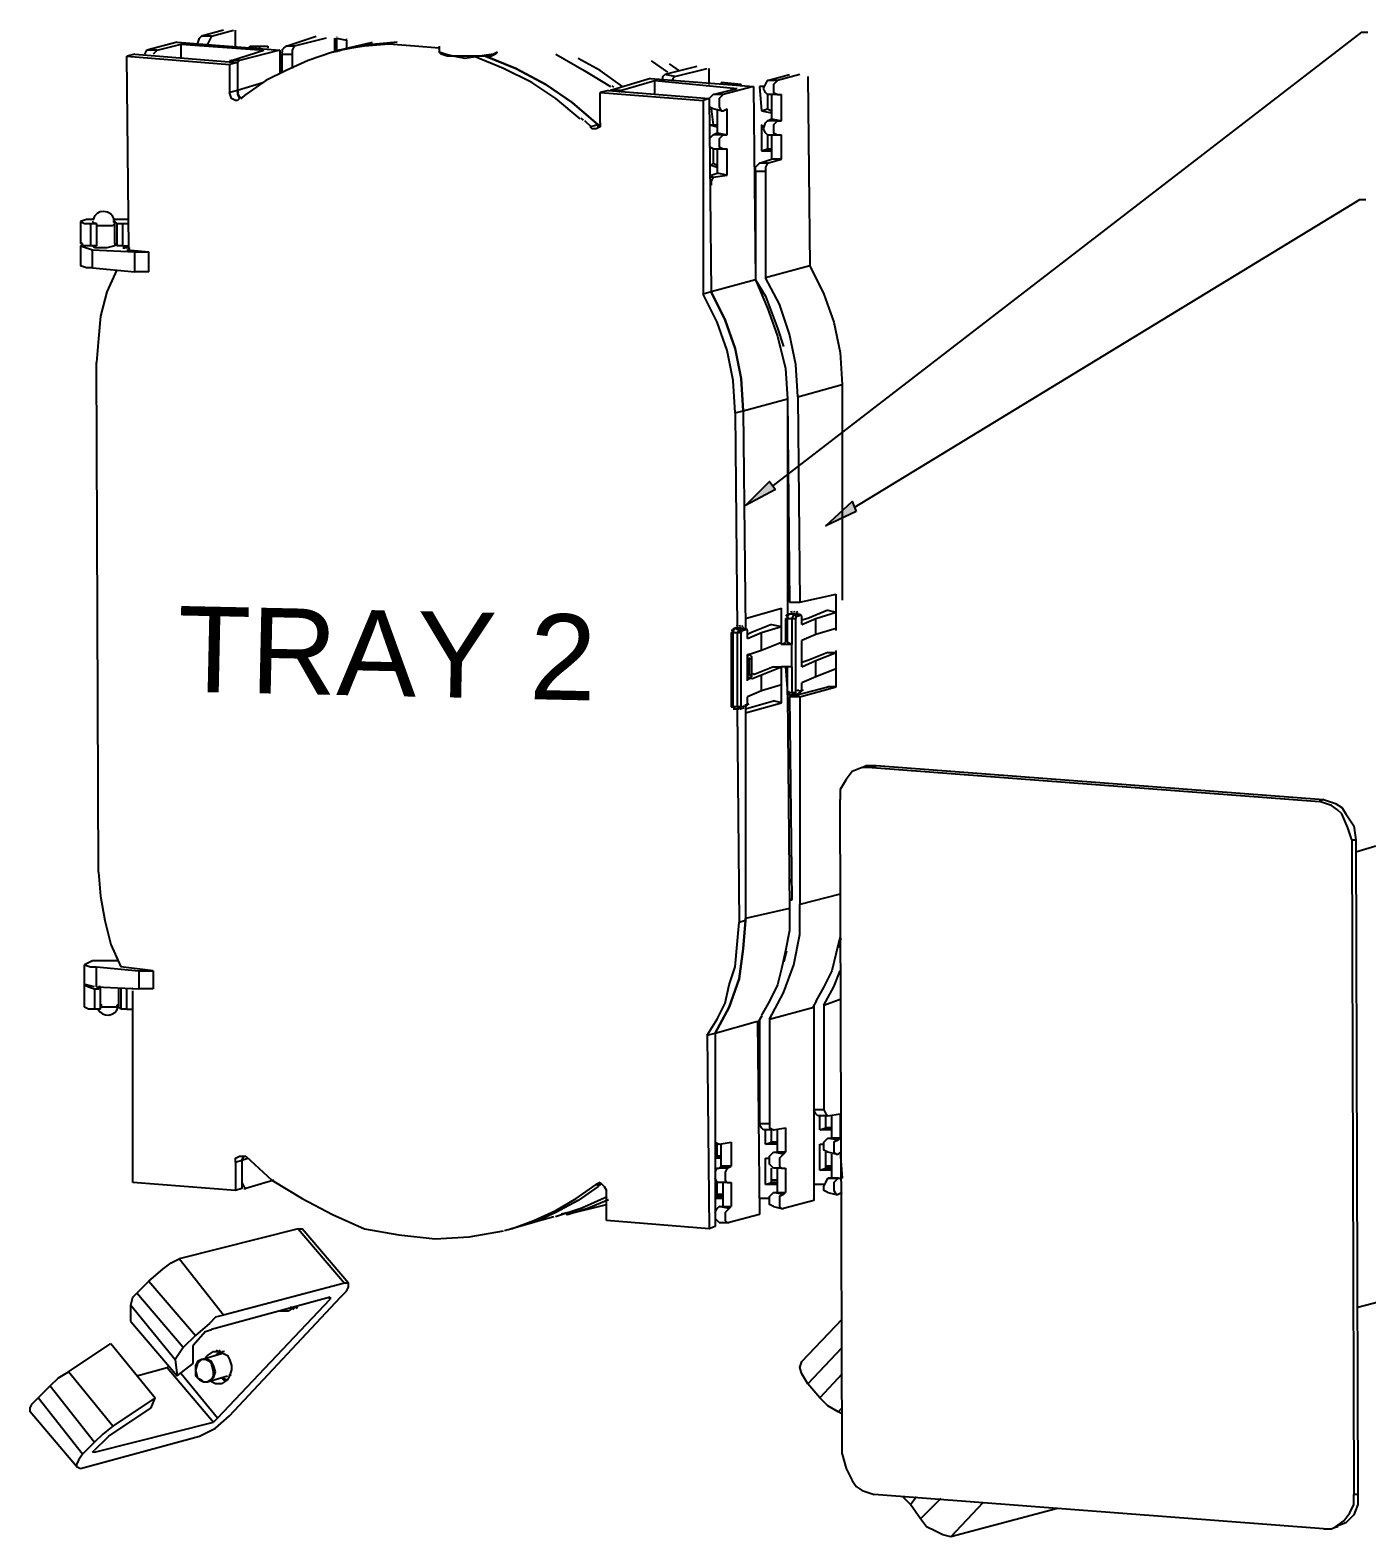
# Model space of a CAD drawing. Header units: metres. Extents: x 13679654 to 13688052, y 67972 to 70803.
# Drawn here: x 13684850.1 to 13684914.3, y 70575.9 to 70648.3 of the extents above; entities that cross this region are included whole.
import ezdxf

# ---------------------------------------------------------------- set-up
doc = ezdxf.new("R2010")
doc.units = ezdxf.units.M
doc.header["$MEASUREMENT"] = 0
doc.layers.add('FDT STRUCTURE', color=7, linetype='Continuous')
doc.styles.get("Standard").update_dxf_attribs({"font": 'arial.ttf'})

msp = doc.modelspace()

# ---------------------------------------------------------------- hatches: boundary and pattern name
at = {"layer": 'FDT STRUCTURE'}
h = msp.add_hatch(color=1, dxfattribs=at)
h.dxf.hatch_style = 2
h.paths.add_polyline_path([(13684885.909, 70626.204), (13684884.458, 70625.43), (13684885.619, 70626.591)])
h = msp.add_hatch(color=3, dxfattribs=at)
h.dxf.hatch_style = 2
h.paths.add_polyline_path([(13684889.779, 70625.139), (13684888.328, 70624.462), (13684889.586, 70625.623)])

# ---------------------------------------------------------------- linework, layer by layer
for points in [[(13684858.14, 70647.587), (13684858.237, 70647.877), (13684858.334, 70647.974)], [(13684859.398, 70648.264), (13684858.334, 70647.974)], [(13684858.818, 70647.974), (13684858.334, 70647.974)], [(13684858.818, 70647.974), (13684858.721, 70647.78), (13684858.624, 70647.587)], [(13684858.818, 70647.974), (13684859.882, 70648.264)], [(13684859.979, 70647.49), (13684859.979, 70648.264)], [(13684862.398, 70647.49), (13684863.849, 70647.974)], [(13684864.333, 70647.877), (13684862.785, 70647.49)], [(13684864.72, 70647.877), (13684864.72, 70647.2)], [(13684864.817, 70647.946), (13684864.816, 70647.921)], [(13684864.816, 70647.877), (13684865.3, 70647.78)], [(13684864.816, 70647.877), (13684864.816, 70647.2)], [(13684865.3, 70647.849), (13684865.3, 70647.825)], [(13684865.3, 70647.78), (13684865.3, 70647.393)], [(13684855.141, 70647.103), (13684854.754, 70647.006)], [(13684855.141, 70647.103), (13684860.075, 70646.716)], [(13684855.625, 70647.103), (13684855.721, 70647.296)], [(13684857.173, 70647.683), (13684855.721, 70647.296)], [(13684856.205, 70647.296), (13684855.721, 70647.296)], [(13684856.205, 70647.296), (13684856.109, 70647.2), (13684856.012, 70647.103)], [(13684856.205, 70647.296), (13684857.366, 70647.587)], [(13684857.173, 70647.683), (13684862.107, 70647.296)], [(13684857.366, 70646.909), (13684857.366, 70647.587)], [(13684857.366, 70647.587), (13684861.333, 70647.296)], [(13684859.785, 70646.812), (13684861.333, 70647.296)], [(13684862.107, 70647.296), (13684860.172, 70646.812)], [(13684864.623, 70647.2), (13684863.462, 70646.812), (13684862.398, 70646.329), (13684861.43, 70645.845), (13684860.462, 70645.168)], [(13684860.656, 70647.49), (13684861.527, 70647.49)], [(13684860.656, 70647.393), (13684860.656, 70647.49)], [(13684860.946, 70647.393), (13684860.946, 70647.49)], [(13684861.14, 70647.393), (13684861.14, 70647.49)], [(13684861.527, 70647.49), (13684861.527, 70647.393)], [(13684862.107, 70647.296), (13684862.107, 70646.232)], [(13684862.204, 70647.296), (13684862.301, 70647.393), (13684862.398, 70647.49)], [(13684862.217, 70647.288), (13684862.204, 70647.147)], [(13684862.204, 70647.103), (13684862.688, 70647.103)], [(13684862.204, 70647.103), (13684862.204, 70646.232)], [(13684862.785, 70647.49), (13684862.398, 70647.49)], [(13684862.785, 70647.49), (13684862.688, 70647.296), (13684862.688, 70647.103)], [(13684862.688, 70647.103), (13684862.688, 70646.425)], [(13684864.964, 70647.295), (13684864.612, 70647.196)], [(13684865.025, 70647.285), (13684864.673, 70647.198)], [(13684864.913, 70647.296), (13684866.558, 70647.683)], [(13684869.751, 70647.393), (13684868.59, 70647.49), (13684867.332, 70647.587), (13684866.171, 70647.49), (13684864.913, 70647.296)], [(13684867.645, 70647.676), (13684866.334, 70647.557), (13684865.045, 70647.294)], [(13684867.744, 70647.679), (13684866.384, 70647.564), (13684865.046, 70647.294)], [(13684869.751, 70647.49), (13684869.751, 70647.2)], [(13684869.848, 70647.103), (13684869.751, 70647.2)], [(13684872.363, 70647.103), (13684871.686, 70647.006), (13684871.009, 70647.006), (13684870.428, 70647.006), (13684870.041, 70647.103), (13684869.751, 70647.2)], [(13684872.267, 70647.006), (13684871.686, 70647.006), (13684871.009, 70646.909), (13684870.428, 70647.006), (13684870.138, 70647.006), (13684869.848, 70647.103)], [(13684872.46, 70647.103), (13684872.267, 70647.006)], [(13684872.557, 70647.2), (13684872.363, 70647.103)], [(13684872.46, 70647.103), (13684872.557, 70647.2)], [(13684875.363, 70647.103), (13684876.717, 70646.329), (13684877.975, 70645.555)], [(13684854.851, 70637.814), (13684854.754, 70647.006)], [(13684854.754, 70647.006), (13684859.688, 70646.619)], [(13684859.688, 70646.812), (13684859.785, 70646.812)], [(13684860.075, 70646.716), (13684859.688, 70646.619)], [(13684859.688, 70646.619), (13684859.688, 70645.264)], [(13684860.172, 70646.812), (13684859.785, 70646.812)], [(13684860.172, 70646.812), (13684860.075, 70646.716)], [(13684860.075, 70646.716), (13684860.075, 70645.361)], [(13684860.075, 70646.716), (13684860.075, 70646.425)], [(13684876.524, 70644.007), (13684875.363, 70644.974), (13684874.202, 70645.748), (13684872.847, 70646.425), (13684871.396, 70647.006)], [(13684871.976, 70647.006), (13684873.428, 70646.425), (13684874.879, 70645.651), (13684876.137, 70644.781), (13684877.395, 70643.716)], [(13684877.395, 70643.716), (13684876.137, 70644.781), (13684874.879, 70645.651), (13684873.428, 70646.425), (13684871.976, 70647.006)], [(13684878.556, 70645.555), (13684877.491, 70646.329), (13684876.427, 70646.909)], [(13684880.739, 70646.24), (13684879.949, 70646.791)], [(13684882.135, 70646.522), (13684880.587, 70646.135)], [(13684881.302, 70646.301), (13684880.822, 70646.647)], [(13684881.071, 70646.038), (13684882.619, 70646.425)], [(13684882.716, 70645.651), (13684882.716, 70646.425)], [(13684861.333, 70645.748), (13684860.075, 70645.361)], [(13684879.91, 70645.942), (13684877.975, 70645.361)], [(13684878.143, 70645.526), (13684878.068, 70645.581)], [(13684878.459, 70645.361), (13684880.104, 70645.845)], [(13684879.91, 70645.942), (13684884.845, 70645.555)], [(13684880.104, 70645.845), (13684884.071, 70645.458)], [(13684880.104, 70645.168), (13684880.104, 70645.845)], [(13684880.491, 70645.845), (13684880.491, 70646.038), (13684880.587, 70646.135)], [(13684881.071, 70646.038), (13684880.587, 70646.135)], [(13684881.071, 70646.038), (13684880.974, 70645.942), (13684880.974, 70645.845)], [(13684884.264, 70645.651), (13684883.297, 70645.748)], [(13684883.297, 70645.748), (13684883.297, 70645.651)], [(13684883.684, 70645.748), (13684883.684, 70645.651)], [(13684884.264, 70645.555), (13684884.264, 70645.651)], [(13684885.328, 70645.458), (13684885.425, 70645.651), (13684885.522, 70645.845)], [(13684885.522, 70645.845), (13684886.586, 70646.135)], [(13684886.006, 70645.845), (13684885.522, 70645.845)], [(13684886.006, 70645.845), (13684885.812, 70645.651), (13684885.812, 70645.458)], [(13684887.07, 70646.135), (13684886.006, 70645.845)], [(13684887.457, 70646.038), (13684887.554, 70636.944)], [(13684860.075, 70645.361), (13684859.688, 70645.264)], [(13684860.075, 70644.877), (13684859.979, 70644.877), (13684859.785, 70644.974), (13684859.688, 70645.264)], [(13684860.075, 70645.361), (13684860.075, 70645.168), (13684860.172, 70644.974)], [(13684860.172, 70645.071), (13684860.075, 70645.264)], [(13684860.172, 70644.974), (13684860.075, 70644.877)], [(13684860.076, 70645.389), (13684860.098, 70645.27)], [(13684860.269, 70644.974), (13684860.172, 70645.071)], [(13684860.483, 70645.183), (13684860.205, 70644.968)], [(13684860.236, 70645.025), (13684860.294, 70644.996)], [(13684877.878, 70645.361), (13684877.491, 70645.264)], [(13684877.491, 70645.264), (13684882.426, 70644.877)], [(13684877.491, 70643.813), (13684877.491, 70645.264)], [(13684877.878, 70645.361), (13684882.716, 70644.974)], [(13684878.459, 70645.361), (13684877.975, 70645.361)], [(13684878.459, 70645.361), (13684878.362, 70645.264)], [(13684882.716, 70644.974), (13684882.426, 70644.877)], [(13684882.426, 70644.877), (13684882.426, 70635.589)], [(13684882.716, 70644.974), (13684882.813, 70645.071)], [(13684882.716, 70644.974), (13684882.813, 70635.686)], [(13684882.813, 70645.071), (13684882.91, 70645.168)], [(13684882.91, 70645.168), (13684884.071, 70645.458)], [(13684883.393, 70645.168), (13684882.91, 70645.168)], [(13684883.393, 70645.168), (13684883.2, 70644.974), (13684883.2, 70644.781)], [(13684884.845, 70645.555), (13684883.393, 70645.168)], [(13684884.845, 70645.555), (13684884.941, 70636.266)], [(13684885.328, 70645.555), (13684885.135, 70645.555)], [(13684885.135, 70645.555), (13684885.232, 70644.394)], [(13684885.522, 70645.168), (13684885.425, 70645.264), (13684885.328, 70645.458)], [(13684886.006, 70645.168), (13684885.522, 70645.168)], [(13684885.522, 70645.168), (13684885.522, 70644.49)], [(13684885.715, 70645.168), (13684885.715, 70644.007)], [(13684885.812, 70645.458), (13684885.812, 70645.264), (13684886.006, 70645.168)], [(13684886.006, 70645.168), (13684886.199, 70645.168)], [(13684886.199, 70643.91), (13684886.199, 70645.168)], [(13684882.91, 70644.49), (13684882.716, 70644.587)], [(13684882.813, 70644.49), (13684882.91, 70643.716)], [(13684883.297, 70644.394), (13684882.91, 70644.49)], [(13684883.103, 70644.49), (13684883.103, 70643.329)], [(13684883.2, 70644.781), (13684883.2, 70644.587), (13684883.297, 70644.394)], [(13684883.297, 70644.394), (13684883.393, 70644.394)], [(13684883.393, 70644.394), (13684883.587, 70644.49)], [(13684883.587, 70643.233), (13684883.587, 70644.49)], [(13684885.232, 70644.394), (13684885.522, 70644.49)], [(13684885.232, 70644.394), (13684885.715, 70644.297)], [(13684885.522, 70644.49), (13684885.715, 70644.394)], [(13684876.683, 70643.932), (13684876.572, 70644.031)], [(13684877.07, 70643.611), (13684876.748, 70643.908)], [(13684877.395, 70643.716), (13684877.007, 70643.62)], [(13684877.298, 70643.523), (13684877.104, 70643.523), (13684877.007, 70643.62)], [(13684877.491, 70643.813), (13684877.491, 70643.62), (13684877.298, 70643.523)], [(13684877.491, 70643.716), (13684877.395, 70643.716)], [(13684877.395, 70643.716), (13684877.395, 70643.62)], [(13684877.395, 70643.62), (13684877.395, 70643.716)], [(13684882.716, 70643.716), (13684882.91, 70643.716)], [(13684882.716, 70643.716), (13684883.103, 70643.62)], [(13684882.91, 70643.716), (13684883.103, 70643.716)], [(13684885.328, 70643.62), (13684885.232, 70643.716)], [(13684885.232, 70643.716), (13684885.232, 70642.459)], [(13684885.328, 70643.523), (13684885.425, 70643.813), (13684885.522, 70643.91)], [(13684885.522, 70643.233), (13684885.425, 70643.329), (13684885.328, 70643.523)], [(13684885.522, 70643.91), (13684885.715, 70644.007)], [(13684886.006, 70643.91), (13684885.522, 70643.91)], [(13684885.715, 70644.007), (13684886.199, 70643.91)], [(13684886.006, 70643.91), (13684885.812, 70643.716), (13684885.812, 70643.523)], [(13684885.812, 70643.523), (13684885.812, 70643.329), (13684886.006, 70643.233)], [(13684886.006, 70643.91), (13684886.199, 70643.91)], [(13684882.716, 70643.039), (13684882.813, 70643.136), (13684882.91, 70643.233)], [(13684882.91, 70643.233), (13684883.103, 70643.329)], [(13684883.393, 70643.233), (13684882.91, 70643.233)], [(13684883.103, 70643.329), (13684883.587, 70643.233)], [(13684883.393, 70643.233), (13684883.2, 70643.039), (13684883.2, 70642.846)], [(13684883.2, 70642.846), (13684883.2, 70642.652), (13684883.393, 70642.555)], [(13684883.393, 70643.233), (13684883.587, 70643.233)], [(13684885.522, 70643.233), (13684886.006, 70643.233)], [(13684885.522, 70643.233), (13684885.522, 70642.555)], [(13684885.715, 70643.233), (13684885.715, 70642.072)], [(13684886.006, 70643.233), (13684886.199, 70643.233)], [(13684886.199, 70642.072), (13684886.199, 70643.233)], [(13684882.91, 70642.555), (13684882.716, 70642.652)], [(13684882.91, 70642.555), (13684883.393, 70642.555)], [(13684882.91, 70642.555), (13684882.91, 70641.878)], [(13684883.103, 70642.555), (13684883.103, 70641.394)], [(13684883.393, 70642.555), (13684883.587, 70642.555)], [(13684883.587, 70641.297), (13684883.587, 70642.555)], [(13684885.135, 70641.878), (13684885.715, 70642.072)], [(13684885.232, 70642.459), (13684885.522, 70642.555)], [(13684885.232, 70642.459), (13684885.715, 70642.459)], [(13684885.522, 70642.555), (13684885.715, 70642.555)], [(13684885.522, 70641.878), (13684886.199, 70642.072)], [(13684886.199, 70642.072), (13684885.715, 70642.072)], [(13684882.813, 70641.781), (13684882.91, 70641.878)], [(13684882.813, 70641.781), (13684883.103, 70641.685)], [(13684882.813, 70641.297), (13684883.103, 70641.394)], [(13684882.91, 70641.878), (13684883.103, 70641.781)], [(13684882.91, 70641.201), (13684883.587, 70641.297)], [(13684883.587, 70641.297), (13684883.103, 70641.394)], [(13684884.941, 70641.491), (13684884.941, 70641.685), (13684885.135, 70641.878)], [(13684884.941, 70641.491), (13684885.425, 70641.491)], [(13684884.941, 70641.491), (13684884.941, 70636.266)], [(13684885.522, 70641.878), (13684885.135, 70641.878)], [(13684885.522, 70641.878), (13684885.425, 70641.685), (13684885.425, 70641.491)], [(13684885.425, 70641.491), (13684885.425, 70636.363)], [(13684882.91, 70641.201), (13684882.813, 70641.201)], [(13684882.91, 70641.201), (13684882.813, 70641.007), (13684882.813, 70640.814)], [(13684853.109, 70639.169), (13684852.819, 70639.169), (13684852.529, 70639.072)], [(13684852.529, 70639.072), (13684852.529, 70638.008)], [(13684852.529, 70639.072), (13684852.722, 70638.975), (13684853.012, 70638.975)], [(13684853.206, 70638.975), (13684853.109, 70639.072)], [(13684853.131, 70639.174), (13684853.122, 70639.141)], [(13684854.157, 70639.156), (13684854.086, 70639.316), (13684853.971, 70639.441), (13684853.823, 70639.524), (13684853.651, 70639.556), (13684853.478, 70639.53), (13684853.326, 70639.453), (13684853.207, 70639.331), (13684853.131, 70639.174)], [(13684854.851, 70639.169), (13684854.077, 70639.169)], [(13684854.077, 70639.072), (13684854.173, 70639.072)], [(13684854.173, 70639.048), (13684854.157, 70639.156)], [(13684854.173, 70638.008), (13684854.173, 70639.072)], [(13684854.173, 70639.072), (13684854.27, 70638.975)], [(13684853.012, 70638.975), (13684853.012, 70637.911)], [(13684853.012, 70638.975), (13684853.303, 70638.975)], [(13684853.303, 70638.975), (13684853.206, 70638.975)], [(13684853.303, 70638.975), (13684853.303, 70637.911)], [(13684853.303, 70638.879), (13684854.077, 70638.879)], [(13684853.322, 70638.891), (13684853.383, 70638.885)], [(13684854.077, 70638.879), (13684854.173, 70638.975)], [(13684854.27, 70638.975), (13684854.27, 70637.911)], [(13684854.27, 70638.975), (13684854.56, 70638.975)], [(13684854.56, 70637.911), (13684854.56, 70638.975)], [(13684854.56, 70638.975), (13684854.851, 70638.975)], [(13684852.625, 70638.008), (13684852.529, 70638.008)], [(13684852.529, 70637.911), (13684852.529, 70636.944)], [(13684852.625, 70637.911), (13684852.529, 70637.911)], [(13684852.529, 70637.911), (13684852.819, 70637.814), (13684853.109, 70637.718)], [(13684852.625, 70637.911), (13684852.625, 70638.008)], [(13684853.012, 70637.911), (13684852.625, 70637.911)], [(13684853.303, 70637.911), (13684853.012, 70637.911)], [(13684853.206, 70637.814), (13684853.109, 70637.911)], [(13684853.109, 70636.847), (13684853.109, 70637.718)], [(13684853.109, 70637.718), (13684855.141, 70637.621)], [(13684853.303, 70637.814), (13684853.206, 70637.814)], [(13684854.173, 70637.911), (13684853.786, 70637.814), (13684853.303, 70637.814)], [(13684853.311, 70637.827), (13684853.383, 70637.821)], [(13684854.173, 70638.008), (13684854.173, 70637.911)], [(13684854.27, 70637.911), (13684854.173, 70638.008)], [(13684854.56, 70637.911), (13684854.27, 70637.911)], [(13684854.56, 70637.911), (13684854.851, 70637.911)], [(13684854.851, 70637.814), (13684854.56, 70637.814)], [(13684854.56, 70637.814), (13684854.657, 70637.814)], [(13684854.657, 70637.911), (13684854.657, 70637.814)], [(13684854.657, 70637.911), (13684854.657, 70637.814)], [(13684854.657, 70637.814), (13684854.657, 70637.911)], [(13684854.754, 70637.718), (13684855.818, 70637.621)], [(13684854.887, 70637.816), (13684854.824, 70637.716)], [(13684855.141, 70637.621), (13684855.818, 70637.621)], [(13684855.141, 70636.653), (13684855.141, 70637.621)], [(13684855.818, 70636.653), (13684855.818, 70637.621)], [(13684853.109, 70636.847), (13684852.819, 70636.847), (13684852.529, 70636.944)], [(13684887.554, 70636.944), (13684885.425, 70636.363)], [(13684887.554, 70636.944), (13684888.231, 70635.589), (13684888.715, 70634.234), (13684889.005, 70632.783), (13684889.102, 70631.235)], [(13684853.109, 70636.847), (13684855.141, 70636.653)], [(13684854.27, 70636.75), (13684853.786, 70635.686), (13684853.496, 70634.525), (13684853.399, 70633.46), (13684853.303, 70632.299)], [(13684855.818, 70636.653), (13684855.141, 70636.653)], [(13684884.941, 70636.266), (13684882.813, 70635.686)], [(13684884.941, 70636.266), (13684885.425, 70635.492), (13684885.715, 70634.718), (13684886.006, 70633.944), (13684886.296, 70633.073)], [(13684884.941, 70636.266), (13684885.522, 70634.912), (13684886.006, 70633.557), (13684886.393, 70632.009), (13684886.489, 70630.558)], [(13684886.973, 70630.654), (13684886.876, 70632.203), (13684886.586, 70633.654), (13684886.102, 70635.105), (13684885.425, 70636.363)], [(13684882.813, 70635.686), (13684882.426, 70635.589)], [(13684883.974, 70629.88), (13684883.877, 70631.429), (13684883.587, 70632.88), (13684883.103, 70634.234), (13684882.426, 70635.589)], [(13684882.813, 70635.686), (13684883.49, 70634.331), (13684883.974, 70632.977), (13684884.264, 70631.525), (13684884.361, 70629.977)], [(13684884.361, 70629.977), (13684884.264, 70631.525), (13684883.974, 70632.977), (13684883.49, 70634.331), (13684882.813, 70635.686)], [(13684853.399, 70607.82), (13684853.303, 70632.299)], [(13684886.582, 70616.442), (13684886.605, 70616.435)], [(13684890.069, 70612.852), (13684889.586, 70612.658), (13684889.295, 70612.271), (13684889.005, 70611.787), (13684889.005, 70611.304)], [(13684890.069, 70612.852), (13684890.263, 70612.948)], [(13684890.553, 70612.852), (13684890.069, 70612.852)], [(13684890.263, 70612.948), (13684890.747, 70612.948)], [(13684890.553, 70612.852), (13684890.747, 70612.948)], [(13684890.553, 70612.852), (13684912.033, 70611.207)], [(13684890.747, 70612.948), (13684912.226, 70611.304)], [(13684889.102, 70579.858), (13684889.005, 70611.304)], [(13684912.226, 70611.304), (13684912.033, 70611.207)], [(13684913.581, 70609.368), (13684913.387, 70609.949), (13684913.097, 70610.626), (13684912.903, 70610.82), (13684912.613, 70611.013), (13684912.323, 70611.11), (13684912.033, 70611.207)], [(13684912.226, 70611.304), (13684912.516, 70611.207), (13684912.807, 70611.11), (13684913.097, 70610.917), (13684913.29, 70610.626), (13684913.677, 70610.046), (13684913.774, 70609.368)], [(13684913.581, 70609.368), (13684913.774, 70609.368)], [(13684913.581, 70609.368), (13684913.677, 70577.923)], [(13684913.774, 70609.368), (13684913.871, 70577.923)], [(13684913.774, 70608.788), (13684914.742, 70609.078)], [(13684853.399, 70607.82), (13684853.496, 70606.659), (13684853.69, 70605.498), (13684853.98, 70604.337), (13684854.464, 70603.273)], [(13684885.619, 70600.757), (13684886.296, 70602.015), (13684886.78, 70603.37), (13684887.07, 70604.821), (13684887.07, 70606.272)], [(13684886.586, 70606.079), (13684886.586, 70605.015), (13684886.393, 70604.047)], [(13684884.458, 70605.498), (13684884.361, 70604.144), (13684884.167, 70602.692), (13684883.684, 70601.338), (13684883.006, 70600.08)], [(13684883.006, 70600.08), (13684883.684, 70601.338), (13684884.167, 70602.692), (13684884.361, 70604.144), (13684884.458, 70605.498)], [(13684883.974, 70603.273), (13684884.071, 70604.337), (13684884.167, 70605.402)], [(13684884.458, 70605.498), (13684884.458, 70605.595)], [(13684889.005, 70604.724), (13684888.812, 70603.95), (13684888.618, 70603.079), (13684888.231, 70602.305), (13684887.844, 70601.628)], [(13684888.942, 70604.208), (13684889.054, 70604.65)], [(13684886.393, 70604.047), (13684886.199, 70603.176), (13684886.006, 70602.402), (13684885.619, 70601.628), (13684885.232, 70600.951)], [(13684886.33, 70603.531), (13684886.456, 70604.039)], [(13684854.367, 70603.563), (13684853.496, 70603.563), (13684853.109, 70603.563), (13684852.916, 70603.466), (13684852.722, 70603.37)], [(13684852.722, 70602.499), (13684852.722, 70603.37)], [(13684852.722, 70603.37), (13684853.012, 70603.273), (13684853.303, 70603.273)], [(13684853.303, 70603.273), (13684855.334, 70603.079)], [(13684853.303, 70602.305), (13684853.303, 70603.273)], [(13684856.012, 70603.079), (13684854.464, 70603.273)], [(13684855.334, 70603.079), (13684856.012, 70603.079)], [(13684855.334, 70603.079), (13684855.334, 70602.209)], [(13684856.012, 70603.079), (13684856.012, 70602.209)], [(13684882.619, 70599.983), (13684883.103, 70600.757), (13684883.49, 70601.531), (13684883.684, 70602.402), (13684883.974, 70603.273)], [(13684888.231, 70601.435), (13684888.715, 70602.305), (13684889.005, 70603.079)], [(13684852.722, 70602.402), (13684852.722, 70602.499)], [(13684852.722, 70601.338), (13684852.722, 70602.402)], [(13684852.819, 70602.402), (13684852.722, 70602.402)], [(13684852.819, 70602.402), (13684852.722, 70602.402)], [(13684852.722, 70602.402), (13684852.916, 70602.305), (13684853.206, 70602.209)], [(13684853.206, 70602.305), (13684852.819, 70602.402)], [(13684853.206, 70602.209), (13684853.206, 70601.241)], [(13684853.206, 70602.209), (13684853.399, 70602.209)], [(13684853.303, 70602.305), (13684855.334, 70602.209)], [(13684853.496, 70602.305), (13684853.399, 70602.305)], [(13684853.399, 70602.209), (13684853.496, 70602.305)], [(13684853.496, 70601.241), (13684853.496, 70602.305)], [(13684854.367, 70601.338), (13684854.367, 70602.209)], [(13684854.464, 70602.209), (13684854.464, 70601.241)], [(13684854.754, 70601.241), (13684854.754, 70602.209)], [(13684855.001, 70602.269), (13684855.028, 70602.221)], [(13684856.012, 70602.209), (13684855.334, 70602.209)], [(13684853.516, 70601.447), (13684853.576, 70601.441)], [(13684854.367, 70601.435), (13684854.27, 70601.435)], [(13684854.27, 70601.435), (13684854.27, 70601.338)], [(13684855.044, 70592.92), (13684855.044, 70602.112)], [(13684887.712, 70601.337), (13684887.882, 70601.616)], [(13684887.747, 70601.435), (13684887.747, 70596.403)], [(13684888.231, 70601.435), (13684889.005, 70601.725)], [(13684888.231, 70601.435), (13684888.231, 70596.403)], [(13684853.206, 70601.241), (13684852.916, 70601.241), (13684852.722, 70601.338)], [(13684853.496, 70601.241), (13684853.206, 70601.241)], [(13684853.36, 70601.242), (13684853.453, 70601.112), (13684853.577, 70601.017), (13684853.724, 70600.963), (13684853.883, 70600.953), (13684854.038, 70600.991), (13684854.173, 70601.072), (13684854.278, 70601.188), (13684854.345, 70601.333)], [(13684854.27, 70601.338), (13684853.496, 70601.338)], [(13684854.367, 70601.338), (13684854.27, 70601.338)], [(13684854.345, 70601.333), (13684854.362, 70601.411)], [(13684854.464, 70601.241), (13684854.367, 70601.338)], [(13684854.56, 70601.241), (13684854.464, 70601.241)], [(13684854.754, 70601.241), (13684854.56, 70601.241)], [(13684854.754, 70601.241), (13684855.044, 70601.241)], [(13684885.1, 70600.66), (13684885.269, 70600.939)], [(13684885.135, 70600.757), (13684885.135, 70595.726)], [(13684885.619, 70600.757), (13684887.747, 70601.338)], [(13684885.619, 70600.757), (13684885.619, 70595.726)], [(13684887.747, 70601.338), (13684887.747, 70592.049)], [(13684882.619, 70599.983), (13684883.006, 70600.08)], [(13684882.619, 70599.983), (13684882.716, 70590.695)], [(13684883.006, 70600.08), (13684885.038, 70600.661)], [(13684883.006, 70600.08), (13684883.006, 70590.792)], [(13684885.038, 70600.661), (13684885.135, 70591.372)], [(13684888.231, 70596.403), (13684887.747, 70596.403)], [(13684887.941, 70596.113), (13684887.844, 70596.21), (13684887.747, 70596.403)], [(13684888.231, 70596.403), (13684888.328, 70596.21), (13684888.425, 70596.113)], [(13684885.619, 70595.726), (13684885.135, 70595.726)], [(13684885.328, 70595.436), (13684885.232, 70595.533), (13684885.135, 70595.726)], [(13684885.619, 70595.726), (13684885.619, 70595.533), (13684885.812, 70595.436)], [(13684888.425, 70596.113), (13684887.941, 70596.113)], [(13684888.038, 70595.436), (13684888.038, 70596.113)], [(13684888.328, 70595.533), (13684888.328, 70596.113)], [(13684888.425, 70596.113), (13684889.005, 70596.21)], [(13684888.618, 70595.049), (13684888.618, 70596.113)], [(13684889.005, 70596.21), (13684889.005, 70595.049)], [(13684883.006, 70595.049), (13684883.006, 70594.855), (13684883.2, 70594.759)], [(13684885.812, 70595.436), (13684885.328, 70595.436)], [(13684885.425, 70594.759), (13684885.425, 70595.436)], [(13684885.715, 70594.855), (13684885.715, 70595.436)], [(13684885.812, 70595.436), (13684886.393, 70595.533)], [(13684886.006, 70594.372), (13684886.006, 70595.436)], [(13684886.393, 70595.533), (13684886.393, 70594.372)], [(13684888.038, 70595.436), (13684888.328, 70595.533)], [(13684888.618, 70595.436), (13684888.038, 70595.436)], [(13684888.231, 70594.662), (13684888.231, 70594.855), (13684888.425, 70595.049)], [(13684888.618, 70595.533), (13684888.328, 70595.533)], [(13684888.425, 70595.049), (13684888.618, 70595.049)], [(13684888.908, 70594.952), (13684888.425, 70595.049)], [(13684889.005, 70595.049), (13684888.618, 70595.049)], [(13684888.908, 70594.952), (13684888.715, 70594.855), (13684888.715, 70594.565)], [(13684888.908, 70594.952), (13684889.005, 70595.049)], [(13684883.2, 70594.759), (13684883.006, 70594.759)], [(13684883.103, 70594.178), (13684883.103, 70594.759)], [(13684883.2, 70594.759), (13684883.78, 70594.855)], [(13684883.297, 70593.694), (13684883.297, 70594.759)], [(13684883.78, 70594.855), (13684883.78, 70593.694)], [(13684885.425, 70594.759), (13684885.715, 70594.855)], [(13684886.006, 70594.759), (13684885.425, 70594.759)], [(13684885.619, 70593.985), (13684885.619, 70594.178), (13684885.812, 70594.372)], [(13684886.006, 70594.855), (13684885.715, 70594.855)], [(13684885.812, 70594.372), (13684886.006, 70594.372)], [(13684886.296, 70594.275), (13684885.812, 70594.372)], [(13684886.393, 70594.372), (13684886.006, 70594.372)], [(13684886.296, 70594.275), (13684886.102, 70594.081), (13684886.102, 70593.888)], [(13684886.296, 70594.275), (13684886.393, 70594.372)], [(13684888.038, 70594.759), (13684888.231, 70594.759)], [(13684888.038, 70593.501), (13684888.038, 70594.759)], [(13684888.425, 70594.372), (13684888.231, 70594.468), (13684888.231, 70594.662)], [(13684888.328, 70593.598), (13684888.328, 70594.372)], [(13684888.812, 70594.275), (13684888.425, 70594.372)], [(13684888.618, 70593.114), (13684888.618, 70594.275)], [(13684888.715, 70594.565), (13684888.715, 70594.372), (13684888.812, 70594.275)], [(13684888.812, 70594.275), (13684888.908, 70594.275)], [(13684888.908, 70594.275), (13684889.005, 70594.372)], [(13684889.005, 70594.372), (13684889.102, 70593.114)], [(13684859.979, 70593.888), (13684859.979, 70594.081), (13684860.172, 70594.178)], [(13684859.979, 70593.888), (13684860.269, 70593.985)], [(13684859.979, 70593.888), (13684859.979, 70592.533)], [(13684860.172, 70594.178), (13684860.366, 70594.178), (13684860.462, 70594.178)], [(13684860.366, 70594.178), (13684860.269, 70593.985)], [(13684860.269, 70593.985), (13684860.366, 70594.178)], [(13684860.269, 70593.985), (13684860.559, 70594.081)], [(13684860.269, 70593.985), (13684860.269, 70592.63)], [(13684860.462, 70594.178), (13684861.72, 70593.017), (13684863.172, 70592.146), (13684864.623, 70591.372), (13684866.171, 70590.695), (13684867.816, 70590.405), (13684869.557, 70590.211), (13684871.202, 70590.308), (13684872.847, 70590.598)], [(13684883.006, 70594.081), (13684883.103, 70594.178)], [(13684883.297, 70594.081), (13684883.006, 70594.081)], [(13684883.006, 70593.404), (13684883.103, 70593.598), (13684883.2, 70593.598)], [(13684883.297, 70594.178), (13684883.103, 70594.178)], [(13684883.2, 70593.598), (13684883.297, 70593.694)], [(13684883.587, 70593.598), (13684883.2, 70593.598)], [(13684883.78, 70593.694), (13684883.297, 70593.694)], [(13684883.587, 70593.598), (13684883.49, 70593.404), (13684883.49, 70593.21)], [(13684883.587, 70593.598), (13684883.78, 70593.694)], [(13684885.425, 70594.081), (13684885.619, 70594.081)], [(13684885.425, 70592.823), (13684885.425, 70594.081)], [(13684885.812, 70593.598), (13684885.619, 70593.791), (13684885.619, 70593.985)], [(13684885.715, 70592.92), (13684885.715, 70593.598)], [(13684886.199, 70593.598), (13684885.812, 70593.598)], [(13684886.006, 70592.436), (13684886.006, 70593.598)], [(13684886.102, 70593.888), (13684886.102, 70593.694), (13684886.199, 70593.598)], [(13684886.199, 70593.598), (13684886.296, 70593.598)], [(13684886.296, 70593.598), (13684886.393, 70593.598)], [(13684886.393, 70593.598), (13684886.393, 70592.436)], [(13684888.038, 70593.501), (13684888.328, 70593.598)], [(13684888.618, 70593.501), (13684888.038, 70593.501)], [(13684888.618, 70593.694), (13684888.328, 70593.694)], [(13684888.618, 70593.598), (13684888.328, 70593.598)], [(13684859.979, 70592.533), (13684855.044, 70592.92)], [(13684860.269, 70592.92), (13684860.366, 70592.727)], [(13684861.817, 70593.017), (13684860.462, 70592.63)], [(13684873.234, 70590.695), (13684874.298, 70591.082), (13684875.363, 70591.566), (13684876.33, 70592.146), (13684877.298, 70592.823)], [(13684877.491, 70592.92), (13684877.298, 70592.823)], [(13684877.298, 70592.823), (13684877.395, 70592.823)], [(13684877.381, 70592.716), (13684877.468, 70592.783)], [(13684877.395, 70592.823), (13684877.491, 70592.92)], [(13684877.468, 70592.783), (13684877.571, 70592.862)], [(13684877.491, 70592.92), (13684877.588, 70592.823)], [(13684877.588, 70592.823), (13684877.685, 70592.727), (13684877.782, 70592.533)], [(13684883.103, 70592.92), (13684883.006, 70593.114)], [(13684883.587, 70592.92), (13684883.103, 70592.92)], [(13684883.103, 70592.243), (13684883.103, 70592.92)], [(13684883.393, 70591.759), (13684883.393, 70592.92)], [(13684883.49, 70593.21), (13684883.49, 70593.017), (13684883.587, 70592.92)], [(13684883.587, 70592.92), (13684883.78, 70592.92)], [(13684883.78, 70592.92), (13684883.78, 70591.759)], [(13684885.425, 70592.823), (13684885.715, 70592.92)], [(13684886.006, 70592.823), (13684885.425, 70592.823)], [(13684886.006, 70593.017), (13684885.715, 70593.017)], [(13684886.006, 70592.92), (13684885.715, 70592.92)], [(13684888.231, 70592.823), (13684887.747, 70592.823)], [(13684888.231, 70592.727), (13684888.328, 70592.92), (13684888.425, 70593.114)], [(13684888.425, 70593.114), (13684888.618, 70593.114)], [(13684888.908, 70593.114), (13684888.425, 70593.114)], [(13684888.618, 70593.114), (13684889.102, 70593.114)], [(13684888.908, 70593.114), (13684888.715, 70592.92), (13684888.715, 70592.63)], [(13684888.908, 70593.114), (13684889.102, 70593.114)], [(13684860.269, 70592.63), (13684859.979, 70592.533)], [(13684860.366, 70592.727), (13684860.462, 70592.63)], [(13684860.366, 70592.63), (13684860.462, 70592.63)], [(13684877.395, 70592.727), (13684876.427, 70592.049), (13684875.363, 70591.469), (13684874.298, 70590.985), (13684873.234, 70590.695)], [(13684875.344, 70591.282), (13684876.612, 70591.695), (13684877.826, 70592.247)], [(13684875.921, 70591.378), (13684876.922, 70591.69), (13684877.892, 70592.09)], [(13684877.782, 70591.082), (13684877.782, 70592.533)], [(13684883.006, 70592.243), (13684883.103, 70592.243)], [(13684883.393, 70592.146), (13684883.006, 70592.146)], [(13684883.393, 70592.34), (13684883.103, 70592.34)], [(13684883.393, 70592.243), (13684883.103, 70592.243)], [(13684885.619, 70592.146), (13684885.135, 70592.146)], [(13684885.619, 70592.049), (13684885.619, 70592.243), (13684885.812, 70592.436)], [(13684885.812, 70591.759), (13684885.619, 70591.856), (13684885.619, 70592.049)], [(13684885.812, 70592.436), (13684886.006, 70592.436)], [(13684886.296, 70592.34), (13684885.812, 70592.436)], [(13684886.006, 70592.436), (13684886.393, 70592.436)], [(13684886.296, 70592.34), (13684886.102, 70592.243), (13684886.102, 70591.953)], [(13684886.296, 70592.34), (13684886.393, 70592.436)], [(13684887.747, 70592.049), (13684886.296, 70591.662)], [(13684888.425, 70592.436), (13684888.231, 70592.533), (13684888.231, 70592.727)], [(13684888.425, 70592.436), (13684888.812, 70592.34)], [(13684888.715, 70592.63), (13684888.715, 70592.533), (13684888.812, 70592.34)], [(13684888.812, 70592.34), (13684888.908, 70592.34)], [(13684889.102, 70592.436), (13684888.908, 70592.34)], [(13684875.634, 70591.405), (13684875.893, 70591.47)], [(13684875.846, 70591.372), (13684877.782, 70591.856)], [(13684883.006, 70591.469), (13684883.103, 70591.662), (13684883.2, 70591.759)], [(13684883.2, 70591.759), (13684883.393, 70591.759)], [(13684883.684, 70591.662), (13684883.2, 70591.759)], [(13684883.393, 70591.759), (13684883.78, 70591.759)], [(13684883.684, 70591.662), (13684883.49, 70591.469), (13684883.49, 70591.275)], [(13684883.684, 70591.662), (13684883.78, 70591.759)], [(13684885.135, 70591.372), (13684883.684, 70590.985)], [(13684885.812, 70591.759), (13684886.199, 70591.662)], [(13684886.102, 70591.953), (13684886.102, 70591.759), (13684886.199, 70591.662)], [(13684886.199, 70591.662), (13684886.296, 70591.662)], [(13684862.978, 70590.695), (13684857.27, 70589.244)], [(13684862.978, 70590.695), (13684865.203, 70588.082)], [(13684862.978, 70590.695), (13684863.172, 70590.695)], [(13684865.397, 70588.082), (13684863.172, 70590.695)], [(13684872.893, 70590.6), (13684873.241, 70590.697)], [(13684873.524, 70590.792), (13684875.266, 70591.275)], [(13684882.716, 70590.695), (13684877.782, 70591.082)], [(13684883.006, 70590.792), (13684882.716, 70590.695)], [(13684883.2, 70590.985), (13684883.006, 70591.179)], [(13684883.2, 70590.985), (13684883.587, 70590.985)], [(13684883.49, 70591.275), (13684883.49, 70591.082), (13684883.587, 70590.985)], [(13684883.587, 70590.985), (13684883.684, 70590.985)], [(13684855.818, 70588.179), (13684856.496, 70588.76), (13684856.883, 70589.05), (13684857.27, 70589.244)], [(13684859.398, 70586.534), (13684857.27, 70589.244)], [(13684913.871, 70586.921), (13684920.16, 70588.566)], [(13684855.818, 70588.179), (13684855.238, 70587.599)], [(13684855.818, 70588.179), (13684858.044, 70585.567)], [(13684865.203, 70588.082), (13684859.398, 70586.534)], [(13684865.01, 70587.405), (13684865.3, 70587.695), (13684865.397, 70587.889), (13684865.397, 70588.082)], [(13684865.397, 70588.082), (13684865.203, 70588.082)], [(13684854.947, 70587.018), (13684855.044, 70587.405), (13684855.238, 70587.599)], [(13684854.947, 70587.018), (13684857.076, 70584.406)], [(13684854.947, 70586.244), (13684854.947, 70587.018)], [(13684857.463, 70584.986), (13684855.238, 70587.599)], [(13684864.526, 70587.405), (13684858.818, 70585.857)], [(13684859.108, 70581.6), (13684864.526, 70587.308)], [(13684859.688, 70581.697), (13684865.01, 70587.405)], [(13684864.429, 70587.405), (13684864.526, 70587.308)], [(13684864.526, 70587.405), (13684864.526, 70587.308)], [(13684854.947, 70586.244), (13684857.173, 70583.632)], [(13684859.398, 70586.534), (13684859.011, 70586.438), (13684858.721, 70586.147), (13684858.044, 70585.567)], [(13684862.494, 70586.728), (13684862.301, 70586.728), (13684862.107, 70586.728)], [(13684862.785, 70586.921), (13684862.494, 70586.728)], [(13684862.591, 70586.921), (13684862.785, 70586.921)], [(13684862.591, 70586.921), (13684862.785, 70586.825)], [(13684862.688, 70586.921), (13684862.881, 70586.921)], [(13684862.879, 70586.861), (13684862.948, 70586.947)], [(13684887.167, 70584.309), (13684889.102, 70586.341)], [(13684858.044, 70585.567), (13684857.463, 70584.986)], [(13684858.527, 70585.76), (13684857.947, 70585.083)], [(13684858.527, 70585.76), (13684858.818, 70585.857)], [(13684851.948, 70583.825), (13684853.98, 70585.18)], [(13684853.98, 70585.18), (13684856.109, 70582.567)], [(13684857.463, 70584.986), (13684857.27, 70584.696), (13684857.076, 70584.406)], [(13684857.947, 70584.986), (13684857.947, 70585.083)], [(13684857.947, 70584.212), (13684857.947, 70584.986)], [(13684858.624, 70584.599), (13684858.914, 70584.793)], [(13684858.914, 70584.793), (13684859.108, 70584.793), (13684859.398, 70584.696), (13684859.592, 70584.599), (13684859.688, 70584.406), (13684859.785, 70584.116), (13684859.785, 70583.922), (13684859.688, 70583.632), (13684859.592, 70583.438)], [(13684859.301, 70584.793), (13684859.011, 70584.599)], [(13684859.11, 70584.854), (13684859.046, 70584.774)], [(13684859.233, 70584.845), (13684859.151, 70584.8)], [(13684859.247, 70584.8), (13684859.18, 70584.746)], [(13684859.225, 70584.83), (13684859.181, 70584.788)], [(13684859.451, 70584.793), (13684859.337, 70584.779)], [(13684887.457, 70583.245), (13684889.102, 70584.986)], [(13684856.689, 70584.019), (13684856.786, 70584.116)], [(13684857.076, 70584.406), (13684857.173, 70583.632)], [(13684857.173, 70583.632), (13684857.947, 70584.212)], [(13684858.334, 70584.406), (13684858.14, 70584.212), (13684858.044, 70583.922)], [(13684858.914, 70583.825), (13684858.818, 70584.212), (13684858.721, 70584.309), (13684858.527, 70584.406), (13684858.334, 70584.406), (13684858.14, 70584.309), (13684858.044, 70584.116), (13684858.044, 70583.922)], [(13684858.334, 70584.406), (13684859.301, 70584.696)], [(13684859.011, 70583.825), (13684858.914, 70584.116), (13684858.818, 70584.309), (13684858.624, 70584.406), (13684858.334, 70584.406)], [(13684858.527, 70584.503), (13684858.624, 70584.599)], [(13684859.108, 70584.696), (13684859.011, 70584.599)], [(13684887.457, 70583.245), (13684887.167, 70583.729), (13684887.07, 70584.019), (13684887.167, 70584.309)], [(13684851.077, 70583.148), (13684851.464, 70583.535), (13684851.948, 70583.825)], [(13684854.077, 70581.213), (13684851.948, 70583.825)], [(13684855.238, 70583.632), (13684856.689, 70584.019)], [(13684856.689, 70584.019), (13684858.914, 70581.406)], [(13684859.108, 70581.6), (13684857.366, 70583.729)], [(13684858.044, 70583.922), (13684858.044, 70583.632), (13684858.237, 70583.438), (13684858.431, 70583.342), (13684858.624, 70583.342)], [(13684858.044, 70583.922), (13684858.14, 70583.535), (13684858.334, 70583.438), (13684858.431, 70583.342), (13684858.624, 70583.342), (13684858.818, 70583.438), (13684858.914, 70583.632), (13684858.914, 70583.825)], [(13684858.624, 70583.342), (13684858.914, 70583.535), (13684859.011, 70583.825)], [(13684858.624, 70583.342), (13684859.592, 70583.632)], [(13684859.301, 70583.245), (13684859.011, 70583.245), (13684858.818, 70583.342)], [(13684859.301, 70583.535), (13684859.398, 70583.438)], [(13684859.301, 70583.535), (13684859.592, 70583.438)], [(13684859.592, 70583.438), (13684859.301, 70583.245)], [(13684859.398, 70583.438), (13684859.592, 70583.438)], [(13684859.398, 70583.438), (13684859.592, 70583.438)], [(13684859.654, 70583.646), (13684859.758, 70583.688)], [(13684889.102, 70583.729), (13684888.038, 70582.567)], [(13684851.077, 70583.148), (13684850.497, 70582.567)], [(13684851.077, 70583.148), (13684853.206, 70580.439)], [(13684888.038, 70582.567), (13684887.457, 70583.245)], [(13684850.11, 70581.89), (13684850.11, 70582.084), (13684850.206, 70582.277), (13684850.497, 70582.567)], [(13684852.335, 70579.278), (13684850.11, 70581.89)], [(13684852.625, 70579.858), (13684850.497, 70582.567)], [(13684853.883, 70580.729), (13684855.915, 70582.084)], [(13684856.109, 70582.567), (13684854.077, 70581.213)], [(13684855.915, 70582.084), (13684856.109, 70582.567)], [(13684888.908, 70581.89), (13684888.425, 70582.18), (13684888.038, 70582.567)], [(13684888.908, 70581.89), (13684889.102, 70582.084)], [(13684889.102, 70581.793), (13684888.908, 70581.89)], [(13684853.206, 70579.955), (13684858.914, 70581.406)], [(13684854.077, 70581.213), (13684853.593, 70580.826), (13684853.206, 70580.439)], [(13684858.237, 70580.729), (13684858.624, 70580.923), (13684859.011, 70581.116), (13684859.688, 70581.697)], [(13684859.108, 70581.6), (13684858.914, 70581.406)], [(13684852.529, 70579.181), (13684858.237, 70580.729)], [(13684853.786, 70580.632), (13684853.206, 70580.052)], [(13684853.786, 70580.632), (13684853.883, 70580.729)], [(13684852.625, 70579.858), (13684852.432, 70579.568), (13684852.335, 70579.375), (13684852.335, 70579.278)], [(13684853.206, 70580.439), (13684852.625, 70579.858)], [(13684853.109, 70579.955), (13684853.206, 70580.052)], [(13684853.206, 70579.955), (13684853.109, 70579.955)], [(13684853.206, 70579.955), (13684853.109, 70579.955)], [(13684889.102, 70579.858), (13684889.295, 70579.181), (13684889.586, 70578.601), (13684889.779, 70578.31), (13684890.069, 70578.117), (13684890.36, 70578.02), (13684890.65, 70577.923)], [(13684852.335, 70579.278), (13684852.529, 70579.181)], [(13684912.226, 70576.278), (13684890.65, 70577.923)], [(13684892.391, 70577.44), (13684892.004, 70577.827)], [(13684892.391, 70577.44), (13684892.682, 70577.827)], [(13684893.843, 70577.73), (13684892.875, 70576.762)], [(13684913.871, 70577.923), (13684913.871, 70577.44), (13684913.677, 70576.956), (13684913.29, 70576.569), (13684912.807, 70576.375)], [(13684912.807, 70576.375), (13684913.194, 70576.665), (13684913.484, 70577.052), (13684913.677, 70577.44), (13684913.677, 70577.923)], [(13684913.871, 70577.923), (13684913.677, 70577.923)], [(13684892.875, 70576.762), (13684892.391, 70577.44)], [(13684894.327, 70575.891), (13684895.875, 70577.536)], [(13684899.455, 70577.246), (13684894.327, 70575.891)], [(13684894.327, 70575.891), (13684893.94, 70575.988), (13684893.553, 70576.182), (13684893.165, 70576.375), (13684892.875, 70576.762)], [(13684912.226, 70576.278), (13684912.613, 70576.278)], [(13684912.613, 70576.278), (13684912.807, 70576.375)], [(13684912.705, 70576.322), (13684912.908, 70576.394)]]:
    msp.add_lwpolyline(points, dxfattribs=at)
at = {"layer": 'FDT STRUCTURE', "color": 1}
for points in [[(13684885.812, 70626.397), (13684914.064, 70648.167), (13684914.355, 70648.167)], [(13684884.361, 70629.977), (13684886.489, 70630.558)], [(13684886.489, 70630.558), (13684886.489, 70620.205)], [(13684883.974, 70629.88), (13684884.361, 70629.977)], [(13684883.974, 70629.88), (13684884.071, 70619.528)], [(13684884.361, 70629.977), (13684884.458, 70619.528)], [(13684884.458, 70620.011), (13684886.199, 70620.495)], [(13684886.199, 70618.754), (13684886.199, 70620.495)], [(13684883.877, 70619.528), (13684883.974, 70619.528)], [(13684883.877, 70619.528), (13684883.877, 70619.431)], [(13684883.877, 70619.431), (13684883.974, 70619.528)], [(13684883.947, 70619.55), (13684884.025, 70619.571)], [(13684884.167, 70619.431), (13684883.974, 70619.528)], [(13684883.998, 70619.557), (13684884.077, 70619.579)], [(13684884.035, 70619.643), (13684884.11, 70619.664)], [(13684884.072, 70619.548), (13684884.12, 70619.562)], [(13684884.088, 70619.553), (13684884.164, 70619.575)], [(13684884.133, 70619.55), (13684884.159, 70619.558)], [(13684884.167, 70619.528), (13684884.361, 70619.528)], [(13684884.167, 70619.528), (13684884.361, 70619.528)], [(13684884.168, 70619.645), (13684884.242, 70619.667)], [(13684884.169, 70619.554), (13684884.193, 70619.561)], [(13684884.213, 70619.55), (13684884.267, 70619.565)], [(13684884.286, 70619.635), (13684884.36, 70619.657)], [(13684884.303, 70619.544), (13684884.379, 70619.565)], [(13684884.361, 70619.528), (13684884.458, 70619.528), (13684884.554, 70619.431)], [(13684885.715, 70619.721), (13684884.748, 70619.334)], [(13684885.232, 70619.334), (13684886.199, 70619.624)], [(13684885.715, 70619.721), (13684886.199, 70619.624)], [(13684883.877, 70619.431), (13684883.78, 70619.431)], [(13684883.78, 70619.334), (13684883.78, 70615.754)], [(13684883.78, 70619.334), (13684883.877, 70619.334)], [(13684883.877, 70619.334), (13684883.877, 70619.431)], [(13684883.884, 70619.428), (13684883.877, 70619.382)], [(13684883.877, 70619.334), (13684884.071, 70619.334)], [(13684883.877, 70615.754), (13684883.877, 70619.334)], [(13684884.167, 70619.431), (13684884.071, 70619.334)], [(13684884.071, 70619.334), (13684884.071, 70615.754)], [(13684884.071, 70619.334), (13684884.264, 70619.334)], [(13684884.167, 70619.431), (13684884.264, 70619.431), (13684884.264, 70619.334)], [(13684884.264, 70615.754), (13684884.264, 70619.334)], [(13684884.269, 70619.418), (13684884.56, 70619.502)], [(13684884.554, 70619.044), (13684884.554, 70619.431)], [(13684884.748, 70619.334), (13684884.554, 70619.237)], [(13684884.554, 70619.044), (13684885.232, 70619.334)], [(13684885.232, 70618.463), (13684885.232, 70619.334)], [(13684886.199, 70618.85), (13684885.232, 70618.463)], [(13684884.651, 70618.27), (13684884.554, 70618.173)], [(13684884.554, 70618.27), (13684884.651, 70618.27)], [(13684884.554, 70617.012), (13684884.554, 70618.27)], [(13684884.651, 70618.076), (13684884.554, 70618.076)], [(13684884.568, 70618.271), (13684884.671, 70618.305)], [(13684885.232, 70618.463), (13684884.651, 70618.27)], [(13684884.651, 70618.27), (13684884.748, 70618.173)], [(13684884.651, 70618.076), (13684884.748, 70618.076)], [(13684884.651, 70617.302), (13684884.651, 70618.076)], [(13684884.748, 70618.173), (13684884.748, 70617.206)], [(13684884.748, 70618.173), (13684884.748, 70618.076)], [(13684884.748, 70618.076), (13684884.748, 70617.302)], [(13684884.81, 70617.343), (13684884.862, 70617.369)], [(13684885.812, 70617.689), (13684884.845, 70617.302)], [(13684885.232, 70617.302), (13684886.199, 70617.689)], [(13684885.812, 70617.689), (13684886.199, 70617.689)], [(13684886.199, 70615.948), (13684886.199, 70617.689)], [(13684884.651, 70617.302), (13684884.554, 70617.206)], [(13684884.748, 70617.206), (13684884.554, 70617.109)], [(13684884.565, 70617.093), (13684884.76, 70617.157)], [(13684884.748, 70617.302), (13684884.651, 70617.302)], [(13684884.748, 70617.206), (13684884.748, 70617.302)], [(13684884.748, 70617.109), (13684885.232, 70617.302)], [(13684885.232, 70616.528), (13684885.232, 70617.302)], [(13684886.199, 70616.819), (13684885.232, 70616.528)], [(13684884.451, 70615.849), (13684884.641, 70615.906)], [(13684884.458, 70615.658), (13684885.812, 70616.045)], [(13684884.458, 70615.464), (13684886.199, 70615.948)], [(13684885.232, 70616.528), (13684884.554, 70616.238)], [(13684884.554, 70615.851), (13684884.554, 70616.238)], [(13684886.199, 70615.948), (13684885.812, 70616.045)], [(13684886.489, 70616.335), (13684886.586, 70606.079)], [(13684883.78, 70615.754), (13684883.877, 70615.754)], [(13684883.877, 70615.754), (13684883.78, 70615.754)], [(13684884.071, 70615.754), (13684883.877, 70615.754)], [(13684883.974, 70615.658), (13684883.877, 70615.754)], [(13684883.877, 70615.658), (13684883.974, 70615.658)], [(13684883.894, 70615.734), (13684883.911, 70615.709)], [(13684883.974, 70615.658), (13684884.167, 70615.658)], [(13684884.071, 70615.754), (13684884.167, 70615.658)], [(13684884.264, 70615.754), (13684884.071, 70615.754)], [(13684884.071, 70615.658), (13684884.167, 70605.402)], [(13684884.264, 70615.754), (13684884.167, 70615.658)], [(13684884.204, 70615.658), (13684884.254, 70615.663)], [(13684884.207, 70615.663), (13684884.405, 70615.719)], [(13684884.311, 70615.773), (13684884.411, 70615.801)], [(13684884.394, 70615.772), (13684884.448, 70615.789)], [(13684884.554, 70615.851), (13684884.458, 70615.754)], [(13684884.458, 70615.754), (13684884.458, 70605.498)], [(13684886.586, 70606.079), (13684884.458, 70605.595)], [(13684884.458, 70605.498), (13684884.167, 70605.402)]]:
    msp.add_lwpolyline(points, dxfattribs=at)
at = {"layer": 'FDT STRUCTURE', "color": 3}
for points in [[(13684889.682, 70625.333), (13684913.968, 70640.136), (13684914.258, 70640.136)], [(13684886.973, 70630.654), (13684889.102, 70631.235)], [(13684889.102, 70631.235), (13684889.102, 70620.882)], [(13684886.489, 70630.558), (13684886.586, 70620.786)], [(13684886.973, 70630.654), (13684887.07, 70620.786)], [(13684887.07, 70620.786), (13684888.812, 70621.173)], [(13684888.812, 70619.431), (13684888.812, 70621.173)], [(13684886.56, 70620.227), (13684886.637, 70620.249)], [(13684886.586, 70620.786), (13684887.07, 70620.786)], [(13684886.61, 70620.234), (13684886.69, 70620.256)], [(13684886.648, 70620.32), (13684886.722, 70620.341)], [(13684886.7, 70620.231), (13684886.777, 70620.252)], [(13684886.781, 70620.322), (13684886.854, 70620.344)], [(13684886.899, 70620.312), (13684886.972, 70620.334)], [(13684888.425, 70620.399), (13684887.457, 70620.011)], [(13684887.844, 70620.011), (13684888.812, 70620.302)], [(13684888.425, 70620.399), (13684888.812, 70620.302)], [(13684886.489, 70620.205), (13684886.393, 70620.108)], [(13684886.393, 70620.011), (13684886.393, 70618.85)], [(13684886.393, 70620.011), (13684886.489, 70620.011)], [(13684886.489, 70620.205), (13684886.586, 70620.205)], [(13684886.489, 70620.108), (13684886.586, 70620.205)], [(13684886.489, 70620.011), (13684886.489, 70620.108)], [(13684886.497, 70620.105), (13684886.489, 70620.059)], [(13684886.489, 70620.011), (13684886.683, 70620.011)], [(13684886.489, 70618.85), (13684886.489, 70620.011)], [(13684886.78, 70620.205), (13684886.586, 70620.205)], [(13684886.78, 70620.205), (13684886.683, 70620.011)], [(13684886.683, 70620.011), (13684886.683, 70618.754)], [(13684886.683, 70620.011), (13684886.876, 70620.011)], [(13684886.684, 70620.225), (13684886.732, 70620.24)], [(13684886.746, 70620.227), (13684886.771, 70620.235)], [(13684886.78, 70620.205), (13684886.973, 70620.205)], [(13684886.78, 70620.205), (13684886.973, 70620.205)], [(13684886.78, 70620.205), (13684886.876, 70620.108), (13684886.876, 70620.011)], [(13684886.781, 70620.231), (13684886.805, 70620.238)], [(13684886.825, 70620.227), (13684886.879, 70620.243)], [(13684886.876, 70616.432), (13684886.876, 70620.011)], [(13684886.882, 70620.095), (13684887.172, 70620.18)], [(13684886.916, 70620.221), (13684886.992, 70620.243)], [(13684886.973, 70620.205), (13684887.07, 70620.205), (13684887.167, 70620.108)], [(13684887.167, 70619.721), (13684887.167, 70620.108)], [(13684887.457, 70620.011), (13684887.167, 70619.915)], [(13684887.167, 70619.721), (13684887.844, 70620.011)], [(13684887.844, 70619.237), (13684887.844, 70620.011)], [(13684888.812, 70619.528), (13684887.844, 70619.237)], [(13684886.199, 70618.754), (13684886.393, 70618.85)], [(13684886.683, 70618.754), (13684886.489, 70618.85)], [(13684887.844, 70619.237), (13684887.167, 70618.947)], [(13684887.167, 70617.689), (13684887.167, 70618.947)], [(13684886.683, 70618.754), (13684886.199, 70618.754)], [(13684886.683, 70617.689), (13684886.683, 70618.754)], [(13684888.425, 70618.367), (13684887.457, 70617.98)], [(13684887.844, 70617.98), (13684888.812, 70618.367)], [(13684888.425, 70618.367), (13684888.812, 70618.367)], [(13684888.812, 70616.722), (13684888.812, 70618.463)], [(13684886.683, 70617.689), (13684886.199, 70617.689)], [(13684886.393, 70617.689), (13684886.489, 70616.432)], [(13684886.489, 70616.432), (13684886.489, 70617.689)], [(13684886.683, 70617.689), (13684886.683, 70616.432)], [(13684887.457, 70617.98), (13684887.167, 70617.883)], [(13684887.167, 70617.689), (13684887.844, 70617.98)], [(13684887.844, 70617.206), (13684887.844, 70617.98)], [(13684888.812, 70617.593), (13684887.844, 70617.206)], [(13684886.586, 70616.238), (13684888.425, 70616.722)], [(13684887.07, 70616.238), (13684888.812, 70616.722)], [(13684887.844, 70617.206), (13684887.167, 70616.915)], [(13684887.167, 70616.528), (13684887.167, 70616.915)], [(13684888.812, 70616.722), (13684888.425, 70616.722)], [(13684886.683, 70616.432), (13684886.489, 70616.432)], [(13684886.489, 70616.432), (13684886.489, 70616.335)], [(13684886.489, 70616.335), (13684886.489, 70616.432)], [(13684886.586, 70616.335), (13684886.489, 70616.335)], [(13684886.507, 70616.508), (13684886.524, 70616.483)], [(13684886.586, 70616.335), (13684886.78, 70616.335)], [(13684887.07, 70616.238), (13684886.586, 70616.238)], [(13684886.586, 70616.238), (13684886.683, 70606.466)], [(13684886.683, 70616.432), (13684886.78, 70616.335)], [(13684886.876, 70616.432), (13684886.683, 70616.432)], [(13684886.876, 70616.432), (13684886.78, 70616.335)], [(13684886.817, 70616.335), (13684886.866, 70616.34)], [(13684886.819, 70616.34), (13684887.018, 70616.396)], [(13684886.923, 70616.548), (13684887.024, 70616.575)], [(13684887.006, 70616.449), (13684887.061, 70616.466)], [(13684887.064, 70616.527), (13684887.254, 70616.583)], [(13684887.167, 70616.528), (13684887.07, 70616.432)], [(13684887.07, 70616.238), (13684887.07, 70606.272)], [(13684886.586, 70607.337), (13684886.683, 70607.433)], [(13684886.683, 70607.433), (13684886.586, 70607.433)], [(13684886.683, 70607.337), (13684886.586, 70607.337)], [(13684886.669, 70607.433), (13684886.605, 70607.433)], [(13684886.683, 70606.466), (13684886.586, 70606.563)], [(13684889.005, 70606.756), (13684887.07, 70606.272)], [(13684886.683, 70606.466), (13684886.586, 70606.466)]]:
    msp.add_lwpolyline(points, dxfattribs=at)
at = {"layer": 'FDT STRUCTURE', "color": 1}
msp.add_lwpolyline([(13684885.909, 70626.204), (13684884.458, 70625.43), (13684885.619, 70626.591)], close=True, dxfattribs=at)
at = {"layer": 'FDT STRUCTURE', "color": 3}
msp.add_lwpolyline([(13684889.779, 70625.139), (13684888.328, 70624.462), (13684889.586, 70625.623)], close=True, dxfattribs=at)

# ---------------------------------------------------------------- texts
at = {"layer": 'FDT STRUCTURE', "insert": (13684857.236, 70620.607), "char_height": 4.1117, "attachment_point": 1, "rotation": 358.76169}
msp.add_mtext('{\\f@Arial Unicode MS|b0|i0|c134|p34;TRAY 2}', dxfattribs=at)

doc.saveas('drawing.dxf')
